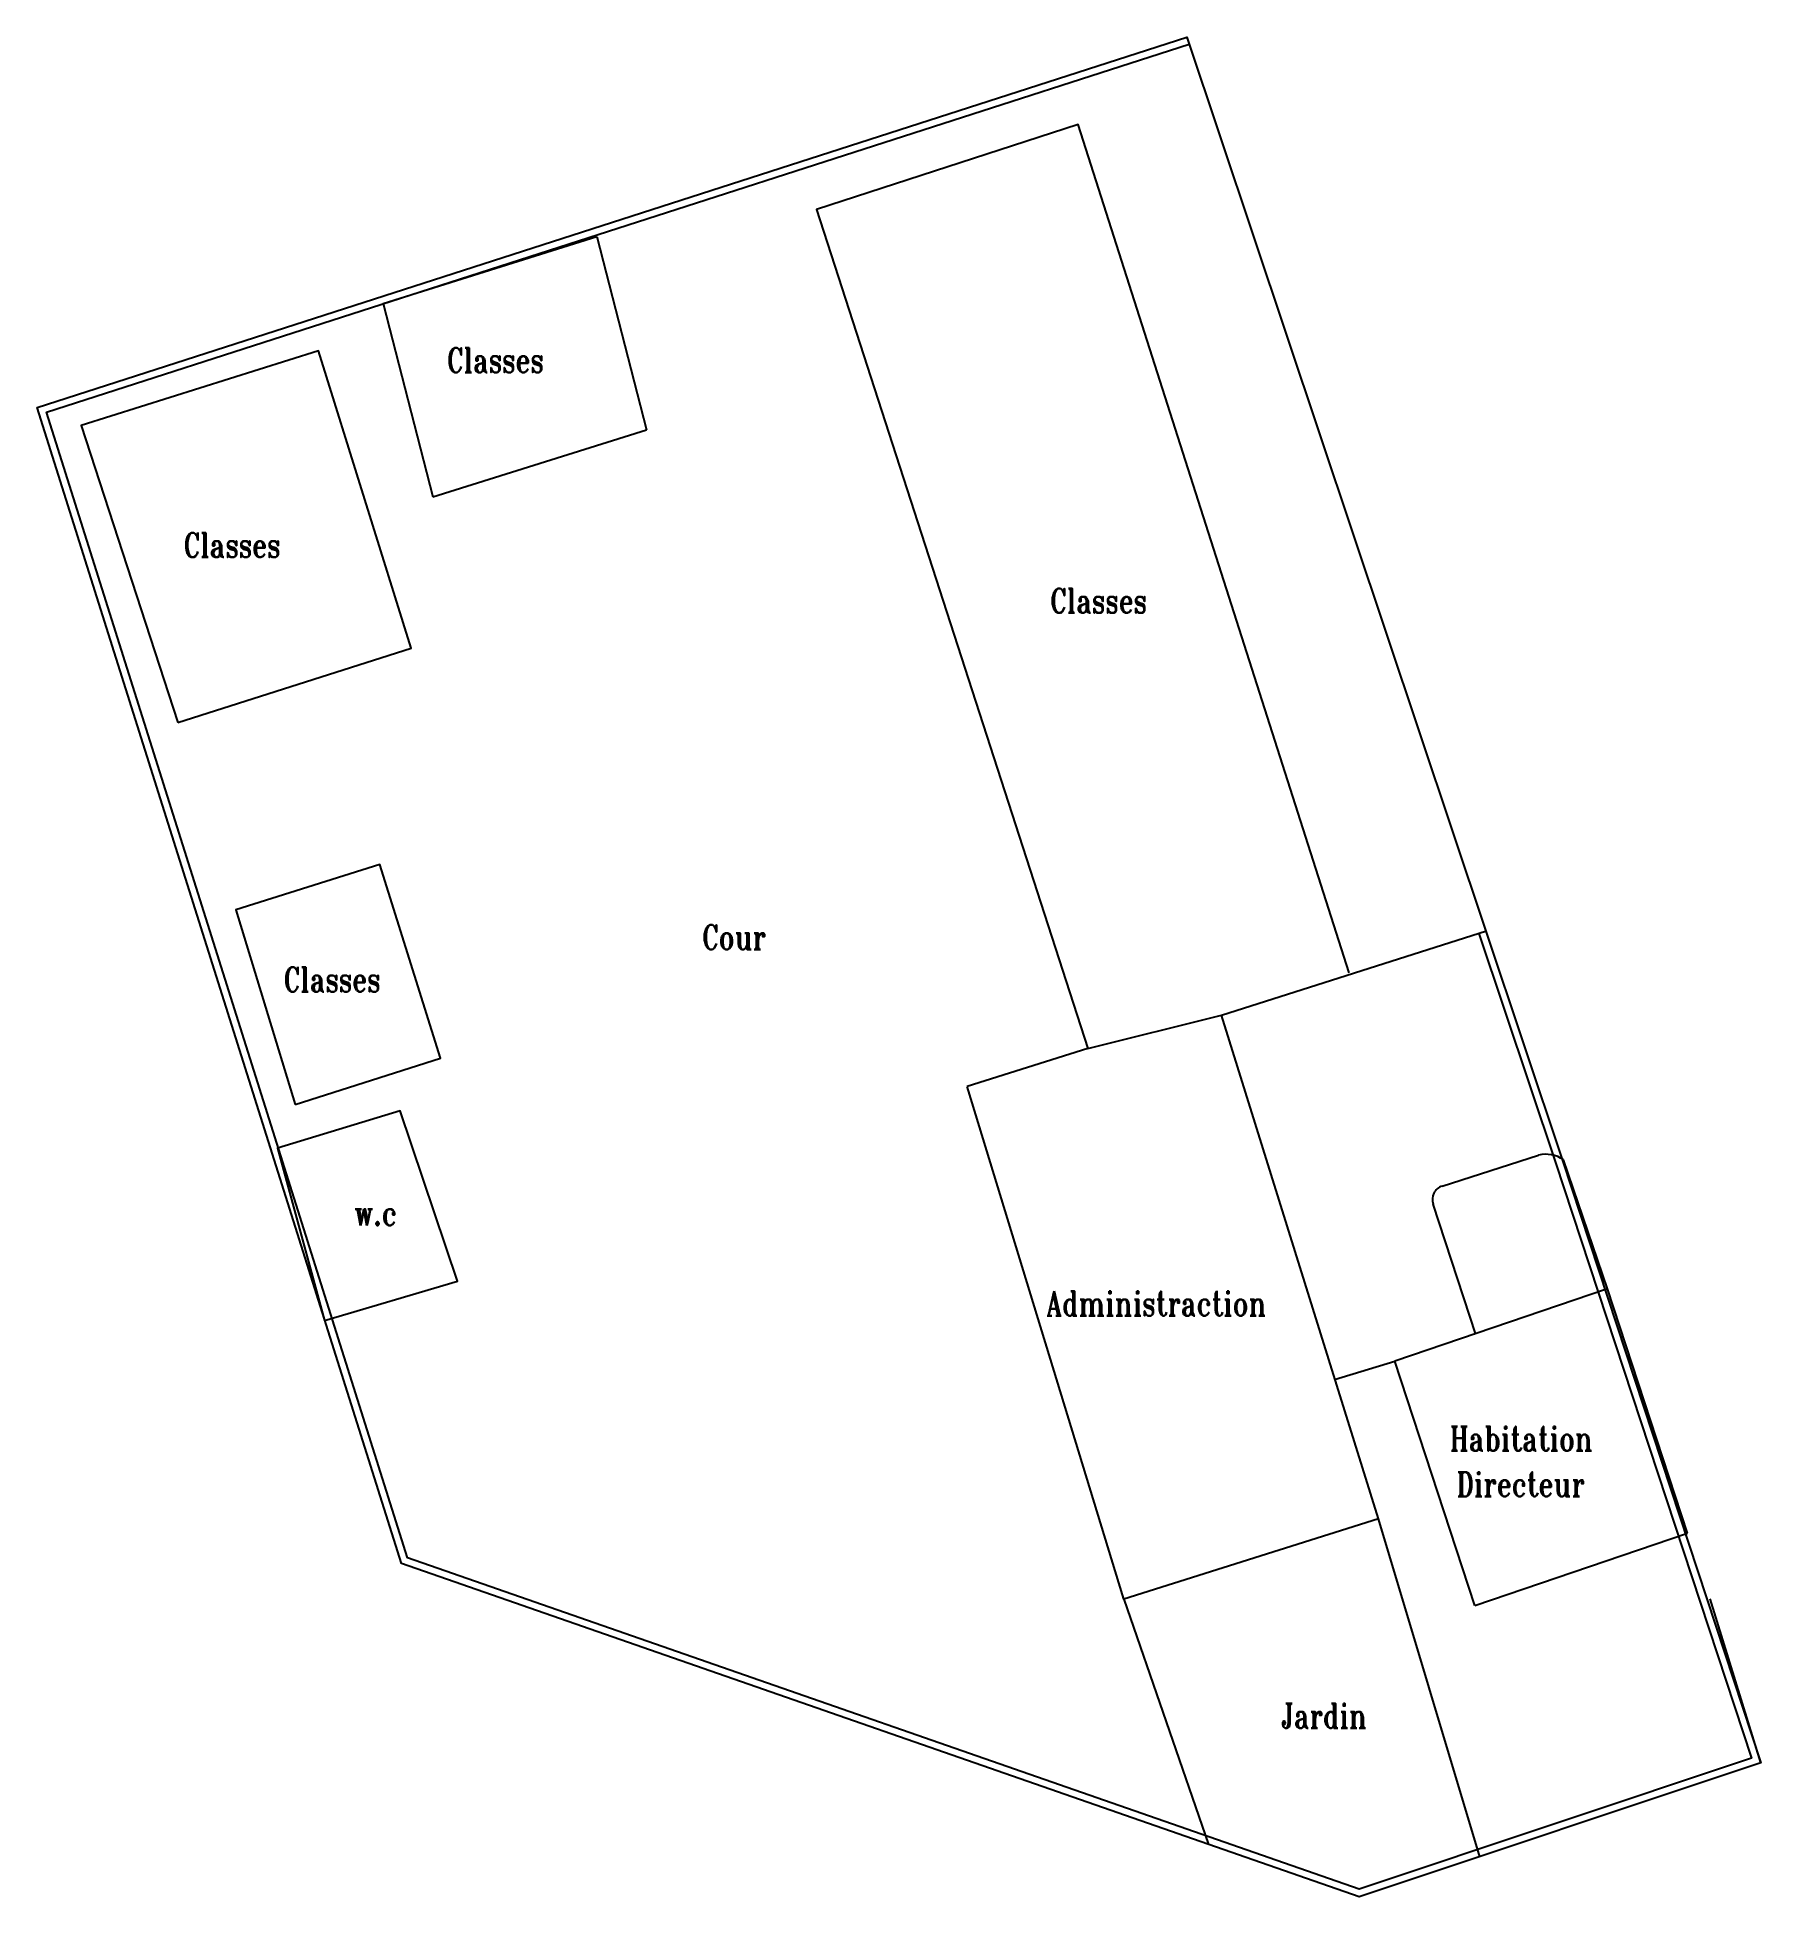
# Model space of a CAD drawing. Header units: millimetres. Extents: x 469199.3 to 469269.8, y 446190.6 to 446266.6.
import ezdxf

# ---------------------------------------------------------------- set-up
doc = ezdxf.new("R2010")
doc.units = ezdxf.units.MM
doc.layers.add('P1CONTINU', color=7, linetype='Continuous')
doc.layers.add('P1TXT2', color=7, linetype='Continuous')
doc.styles.add('ROMANS', font='romant.shx')

msp = doc.modelspace()

# ---------------------------------------------------------------- linework, layer by layer
for points in [[(469258.242, 446229.946), (469261.372, 446220.577), (469269.389, 446196.231), (469253.349, 446190.878), (469214.458, 446204.425), (469199.702, 446251.257), (469246.412, 446266.307)], [(469252.948, 446228.331), (469241.863, 446263.02), (469231.17, 446259.543), (469242.263, 446225.244), (469247.733, 446226.611)], [(469213.462, 446255.697), (469222.195, 446258.439)], [(469222.195, 446258.439), (469224.223, 446250.542)], [(469213.462, 446255.697), (469215.49, 446247.8)], [(469215.49, 446247.8), (469224.223, 446250.542)], [(469254.147, 446206.016), (469247.733, 446226.611), (469258.555, 446230.059)], [(469242.263, 446225.244), (469237.327, 446223.696)], [(469243.741, 446202.732), (469237.327, 446223.696)], [(469256.747, 446219.618), (469260.684, 446220.879)], [(469263.501, 446215.422), (469261.7, 446220.692)], [(469258.117, 446213.553), (469256.373, 446218.886)], [(469266.773, 446205.427), (469263.501, 446215.422), (469254.805, 446212.46)], [(469252.351, 446211.709), (469254.805, 446212.46)], [(469258.077, 446202.465), (469254.805, 446212.46)], [(469254.148, 446206.015), (469243.741, 446202.732)], [(469258.289, 446192.199), (469254.147, 446206.016)], [(469258.077, 446202.465), (469266.773, 446205.427)], [(469243.741, 446202.732), (469247.193, 446192.701)], [(469269.767, 446196.041), (469267.703, 446202.748)]]:
    msp.add_lwpolyline(points)
for points in [[(469205.072, 446238.568), (469214.615, 446241.614), (469210.817, 446253.766), (469201.12, 446250.722)], [(469209.874, 446222.961), (469215.815, 446224.85), (469213.333, 446232.769), (469207.445, 446230.91)], [(469211.067, 446214.118), (469216.505, 446215.731), (469214.16, 446222.701), (469209.149, 446221.168)]]:
    msp.add_lwpolyline(points, close=True)
for centre, radius, start, end in [((469260.99, 446219.687), 1.231, 54.75614, 104.38613), ((469256.922, 446219.067), 0.579, 107.66715, 198.20524)]:
    msp.add_arc(centre, radius, start, end)
at = {"layer": 'P1CONTINU', "color": 10, "flags": 128}
msp.add_lwpolyline([(469258.527, 446230.041), (469261.657, 446220.671), (469269.767, 446196.041), (469253.347, 446190.561), (469214.217, 446204.191), (469199.327, 446251.451), (469246.316, 446266.591), (469258.527, 446230.041)], dxfattribs=at)

# ---------------------------------------------------------------- texts
at = {"layer": 'P1TXT2', "style": 'ROMANS', "width": 0.75}
for s, p in [('Classes', (469216.077, 446252.886)), ('Classes', (469205.313, 446245.326)), ('Classes', (469240.729, 446243.05)), ('Cour', (469226.507, 446229.296)), ('Classes', (469209.404, 446227.566)), ('w.c', (469212.286, 446218.012)), ('Administraction', (469240.568, 446214.319)), ('Habitation ', (469257.056, 446208.791)), ('Directeur', (469257.338, 446206.929)), ('Jardin', (469250.17, 446197.459))]:
    msp.add_text(s, height=1, dxfattribs=at).set_placement(p)

doc.saveas('drawing.dxf')
